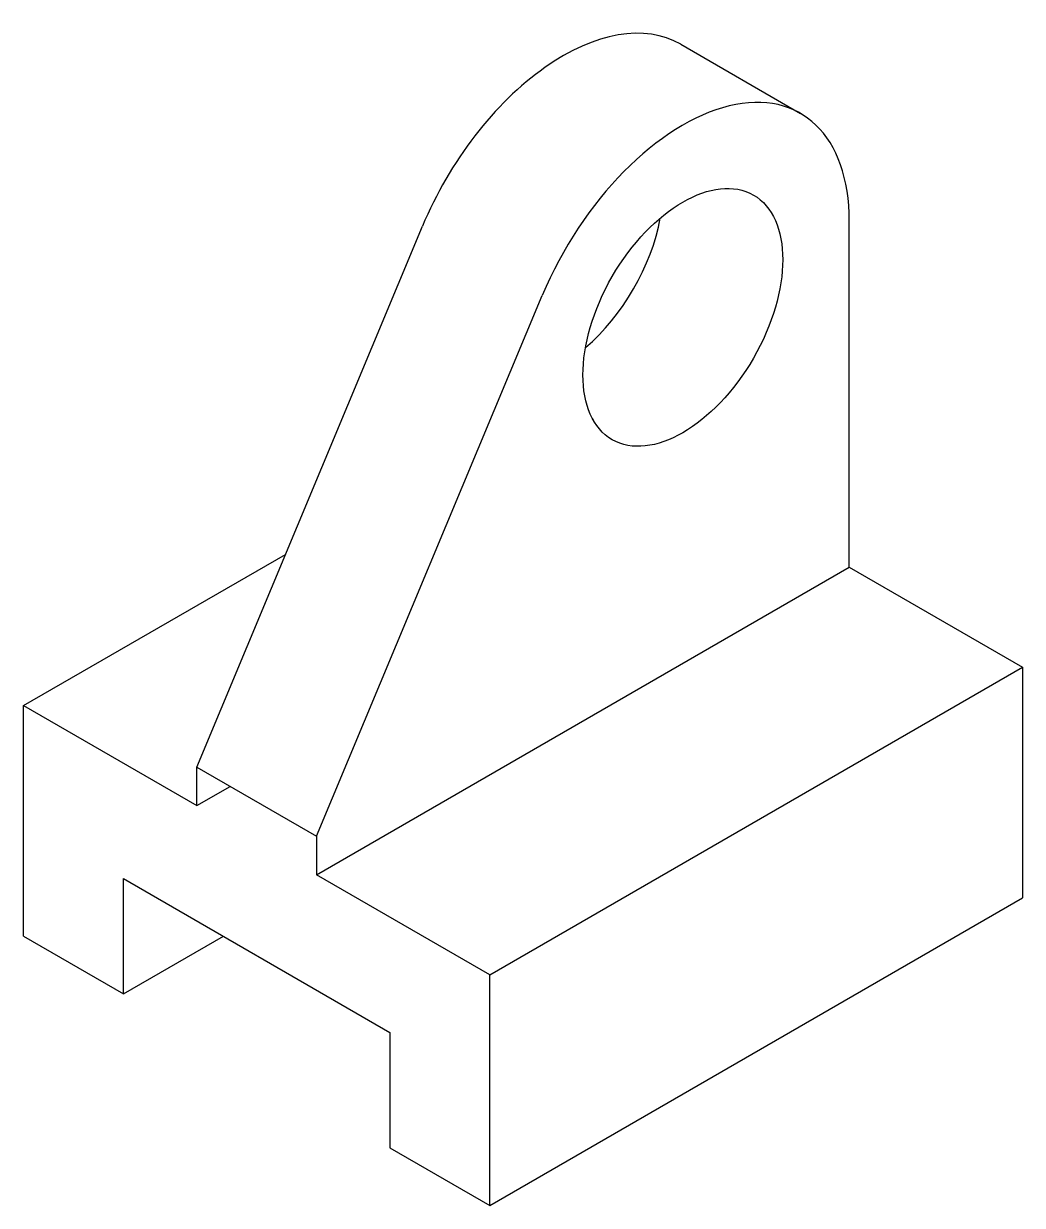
# Model space of a CAD drawing. Header units: millimetres. Extents: x 0 to 130, y -35 to 119.
import ezdxf

# ---------------------------------------------------------------- set-up
doc = ezdxf.new("R2010")
doc.units = ezdxf.units.MM

msp = doc.modelspace()

# ---------------------------------------------------------------- linework, layer by layer
for p, q in [((85.46, 116.02), (101.05, 107.02)), ((22.52, 22), (51.87, 92.35)), ((107.39, 48), (107.39, 93)), ((38.11, 13), (67.46, 83.35)), ((74.11, 67.21), (74.01, 67.27)), ((0, 30), (34.06, 49.67)), ((38.11, 8), (107.39, 48)), ((107.39, 48), (129.9, 35)), ((60.62, -5), (129.9, 35)), ((129.9, 35), (129.9, 5)), ((0, 0), (0, 30)), ((0, 30), (22.52, 17)), ((22.52, 17), (22.52, 22)), ((22.52, 22), (38.11, 13)), ((22.52, 17), (26.85, 19.5)), ((38.11, 13), (38.11, 8)), ((60.62, -5), (38.11, 8)), ((12.99, -7.5), (12.99, 7.5)), ((12.99, 7.5), (47.63, -12.5)), ((60.62, -35), (129.9, 5)), ((0, 0), (12.99, -7.5)), ((12.99, -7.5), (25.98, 0)), ((60.62, -35), (60.62, -5)), ((47.63, -12.5), (47.63, -27.5)), ((47.63, -27.5), (60.62, -35))]:
    msp.add_line(p, q)
for centre, major_axis, start_param, end_param in [((70.15, 89.5), (-15.31, -26.52), 3.141593, 4.932222), ((85.74, 80.5), (-15.31, -26.52), 2.356194, 4.932222), ((70.15, 89.5), (-9.19, -15.91), 1.013198, 2.128395), ((70.15, 89.5), (-15.31, -26.52), 7.250538, 7.252717)]:
    msp.add_ellipse(centre, major_axis=major_axis, ratio=0.57735, start_param=start_param, end_param=end_param)
msp.add_ellipse((85.74, 80.5), major_axis=(-9.19, -15.91), ratio=0.57735)

doc.saveas('drawing.dxf')
